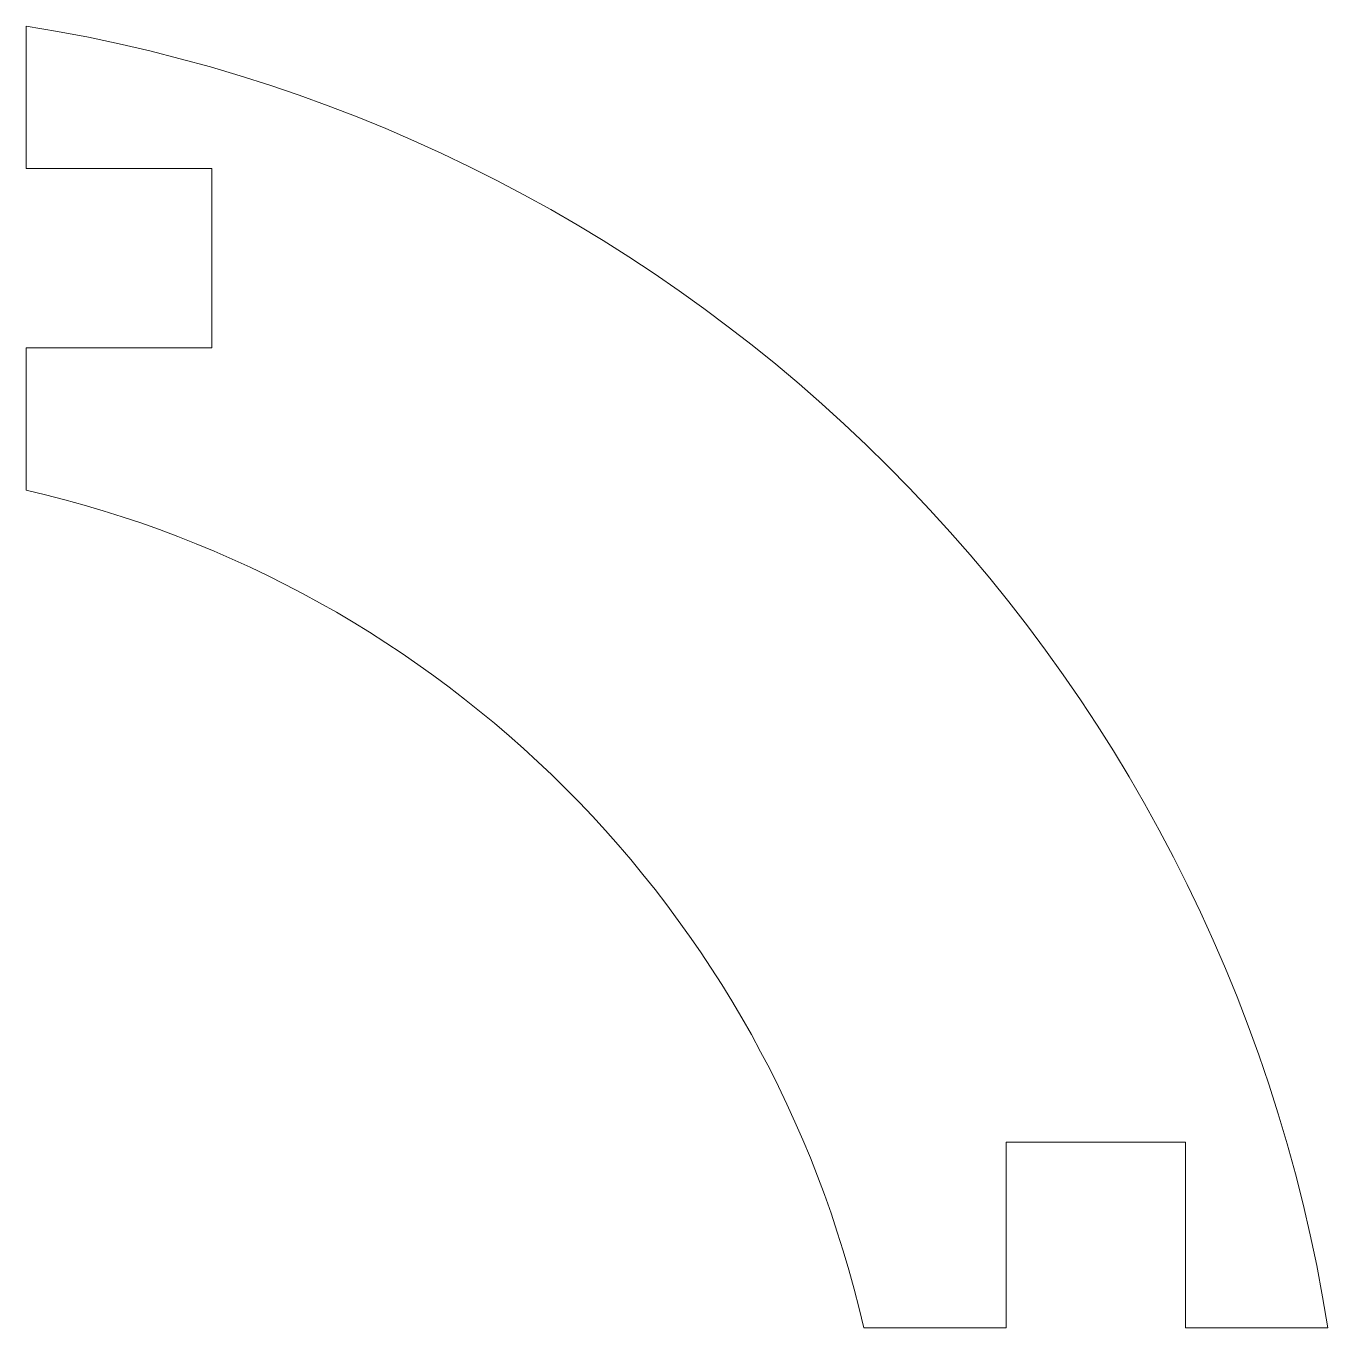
# Model space of a CAD drawing. Header units: inches. Extents: x 0.73 to 2.48, y 6.07 to 7.82.
import ezdxf

# ---------------------------------------------------------------- set-up
doc = ezdxf.new("R2010")
doc.units = ezdxf.units.IN
doc.header["$MEASUREMENT"] = 0

msp = doc.modelspace()

# ---------------------------------------------------------------- linework, layer by layer
at = {"color": 7, "linetype": 'Continuous', "lineweight": 15}
for p, q in [((0.7287, 7.8212), (0.7287, 7.6295)), ((0.7287, 7.6295), (0.9787, 7.6295)), ((0.9787, 7.6295), (0.9787, 7.388)), ((0.7287, 7.388), (0.7287, 7.1962)), ((0.9787, 7.388), (0.7287, 7.388)), ((2.0485, 6.3181), (2.29, 6.3181)), ((2.0485, 6.0681), (2.0485, 6.3181)), ((2.29, 6.3181), (2.29, 6.0681)), ((1.8568, 6.0681), (2.0485, 6.0681)), ((2.29, 6.0681), (2.4818, 6.0681))]:
    msp.add_line(p, q, dxfattribs=at)
for radius, start, end in [(2.1139, 9.097, 80.903), (1.5, 12.8743, 77.1257)]:
    msp.add_arc((0.3945, 5.7339), radius, start, end, dxfattribs=at)

doc.saveas('drawing.dxf')
